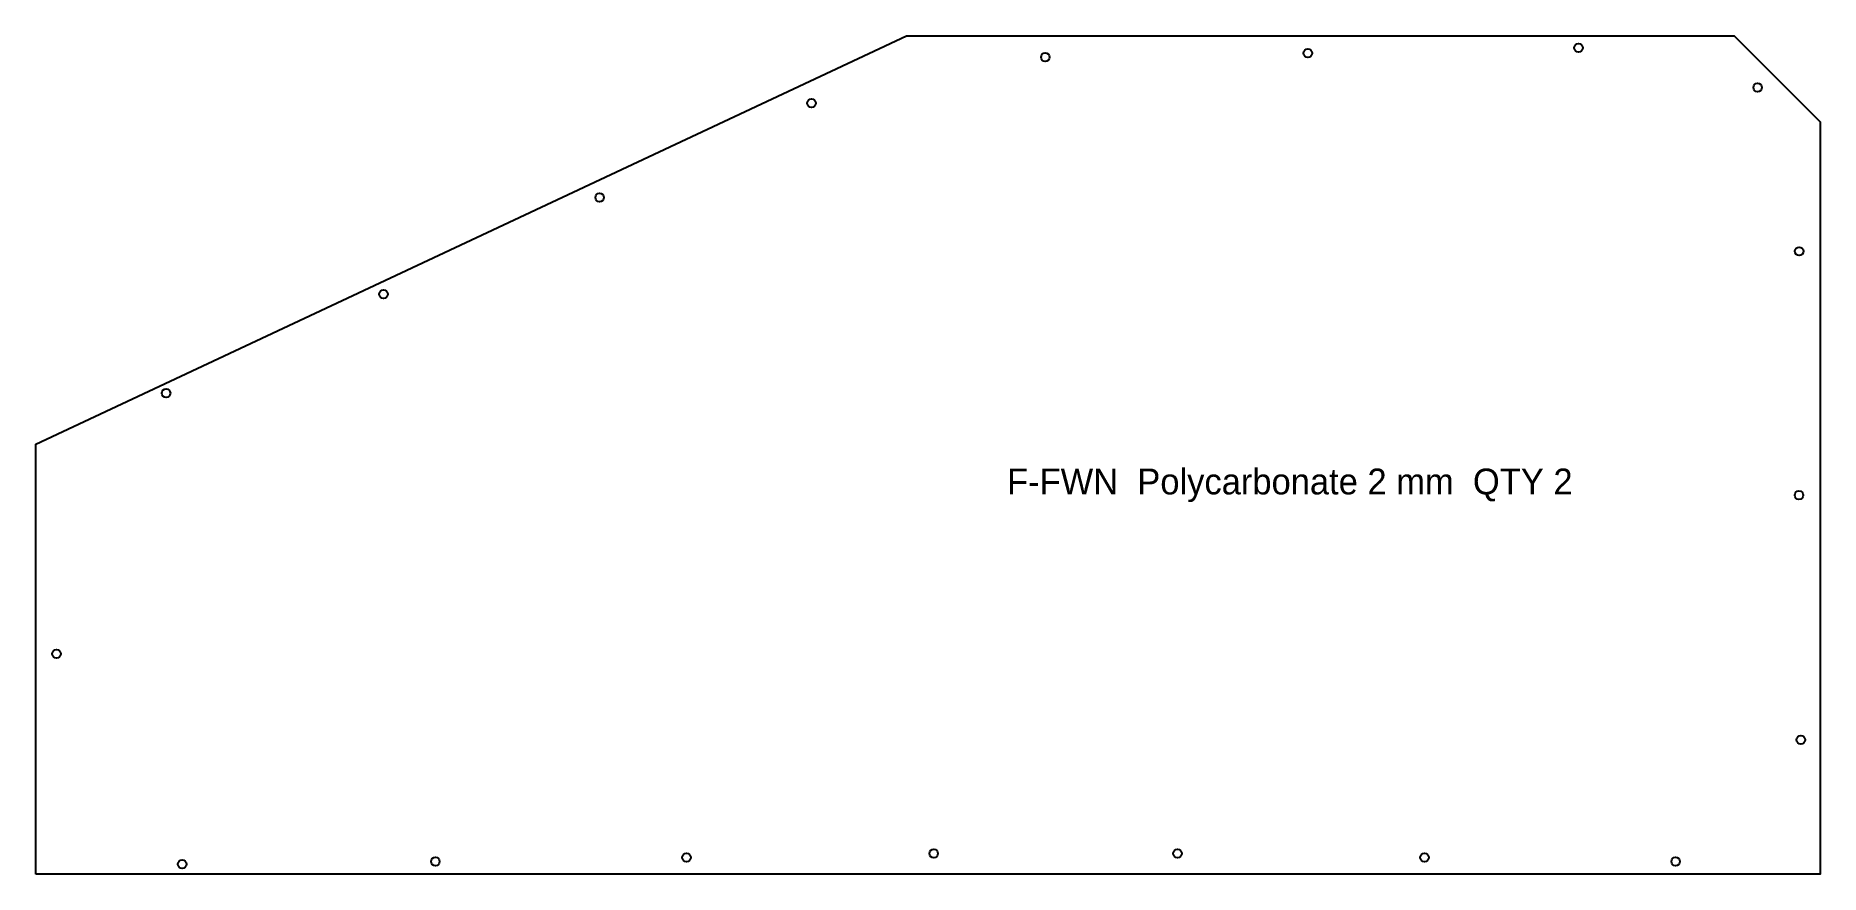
# Model space of a CAD drawing. Header units: millimetres. Extents: x 0 to 830, y 0 to 390.
import ezdxf

# ---------------------------------------------------------------- set-up
doc = ezdxf.new("R2010")
doc.units = ezdxf.units.MM
doc.layers.add('CUT', color=7, linetype='CONTINUOUS')
doc.layers.add('ETCH', color=8, linetype='CONTINUOUS')

msp = doc.modelspace()

# ---------------------------------------------------------------- linework, layer by layer
at = {"layer": 'CUT'}
msp.add_lwpolyline([(0, 0), (0, 200), (405, 390), (790, 390), (830, 350), (830, 0), (0, 0)], close=True, dxfattribs=at)
for centre in [(469.56, 380.01), (591.64, 381.9), (717.54, 384.41), (800.86, 365.94), (360.81, 358.59), (262.29, 314.75), (820.19, 289.73), (161.76, 269.74), (60.62, 223.7), (820.09, 176.31), (9.69, 102.48), (820.92, 62.52), (302.72, 7.77), (417.65, 9.64), (531.05, 9.68), (645.92, 7.83), (68.11, 4.7), (185.88, 5.97), (762.72, 6.01)]:
    msp.add_circle(centre, 2, dxfattribs=at)

# ---------------------------------------------------------------- texts
at = {"layer": 'ETCH'}
msp.add_text('F-FWN  Polycarbonate 2 mm  QTY 2', height=12, dxfattribs=at).set_placement((451.75, 176.68))

doc.saveas('drawing.dxf')
